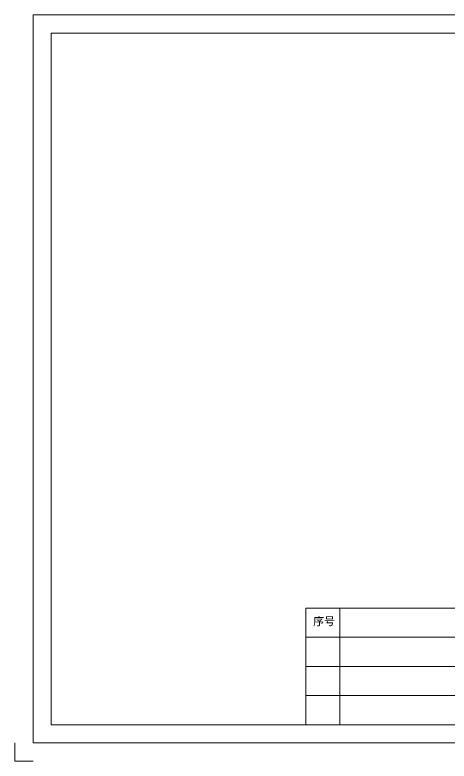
# Model space of a CAD drawing. Header units: millimetres. Extents: x 0 to 297, y 0 to 210.
# Drawn here: x 0 to 119.3, y 0 to 205 of the extents above; entities that cross this region are included whole.
import ezdxf

# ---------------------------------------------------------------- set-up
doc = ezdxf.new("R2010")
doc.units = ezdxf.units.MM
doc.layers.add('图框', color=7, linetype='Continuous')
doc.styles.add('样式 1', font='simsunb.ttf')

msp = doc.modelspace()

# ---------------------------------------------------------------- linework, layer by layer
at = {"layer": '图框', "lineweight": 9}
for p, q in [((5, 5), (5, 205)), ((5, 205), (292, 205)), ((10, 10), (10, 200)), ((10, 200), (287, 200)), ((79.94, 42), (79.94, 10)), ((79.94, 26), (174.46, 26)), ((79.94, 18), (174.46, 18)), ((128.53, 10), (10, 10)), ((0, 5), (0, 0)), ((292, 5), (5, 5)), ((5, 0), (0, 0))]:
    msp.add_line(p, q, dxfattribs=at)
at = {"layer": '图框', "color": 0, "lineweight": 9}
for p, q in [((79.94, 42), (174.46, 42)), ((89.27, 42), (89.27, 10)), ((79.94, 34), (174.46, 34))]:
    msp.add_line(p, q, dxfattribs=at)

# ---------------------------------------------------------------- texts
at = {"layer": '图框', "lineweight": 9, "insert": (81.94, 39.5), "char_height": 2.2, "width": 25.2709, "attachment_point": 1, "style": '样式 1'}
msp.add_mtext('{\\fNSimSun|b0|i0|c134|p49;序号}', dxfattribs=at)

doc.saveas('drawing.dxf')
